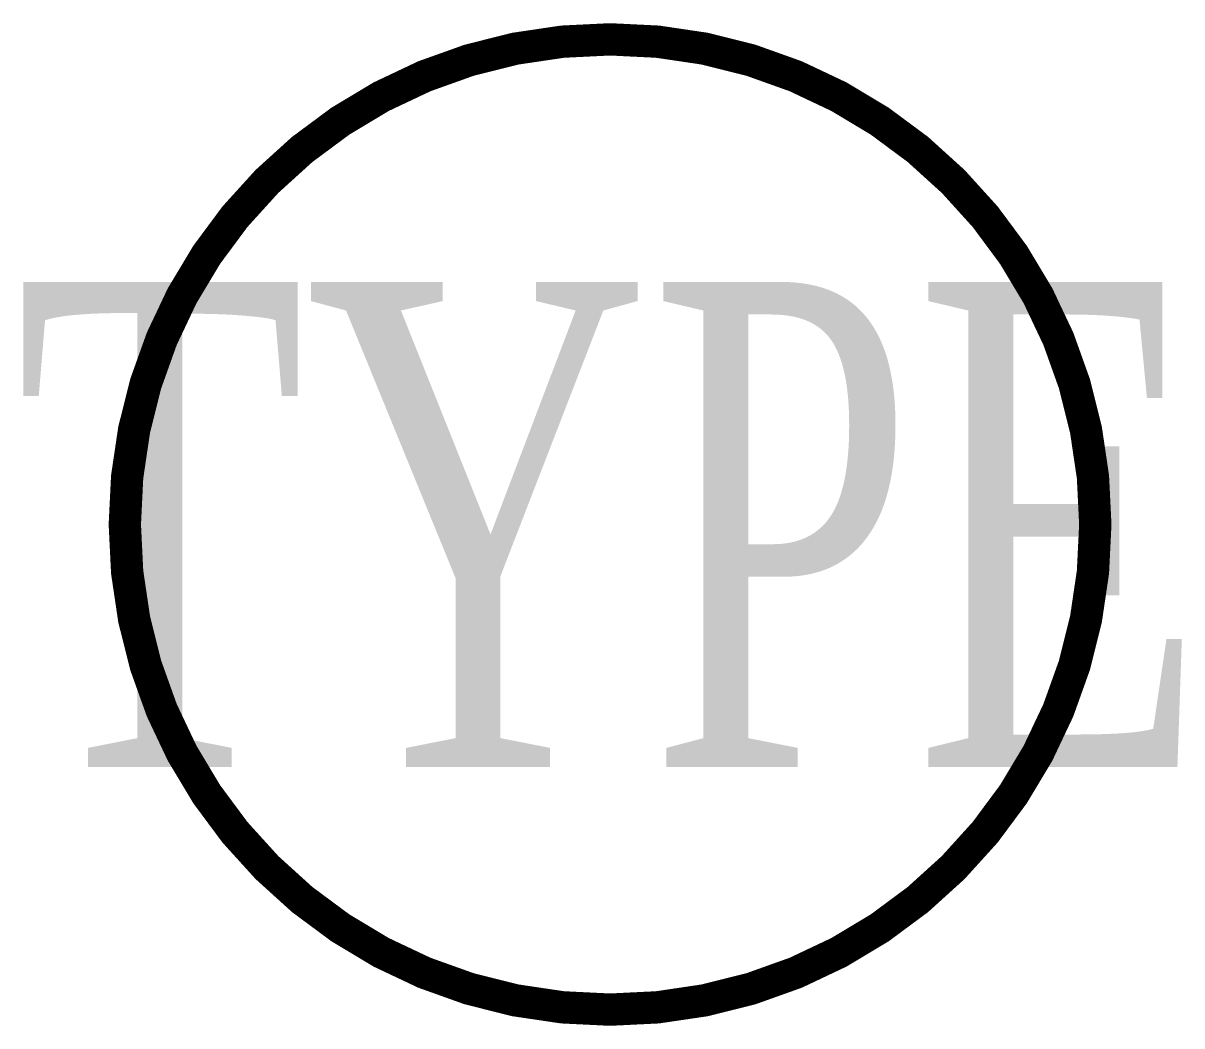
# Model space of a CAD drawing. Header units: millimetres. Extents: x -3.63 to 3.53, y -3.1 to 3.1.
import ezdxf
from ezdxf.enums import TextEntityAlignment as Align

# ---------------------------------------------------------------- set-up
doc = ezdxf.new("R2010")
doc.units = ezdxf.units.MM
doc.styles.add('CHINESE', font='TIMES.TTF', dxfattribs={"width": 0.75, "height": 3})

msp = doc.modelspace()

# ---------------------------------------------------------------- linework, layer by layer
at = {"const_width": 0.2}
msp.add_lwpolyline([(-3, 0, 1), (3, 0, 1)], format="xyb", close=True, dxfattribs=at)

# ---------------------------------------------------------------- texts
at = {"style": 'CHINESE', "width": 0.65}
msp.add_attdef('TYPE', text='I', height=3, dxfattribs=at).set_placement((0, 0), align=Align.MIDDLE)

doc.saveas('drawing.dxf')
